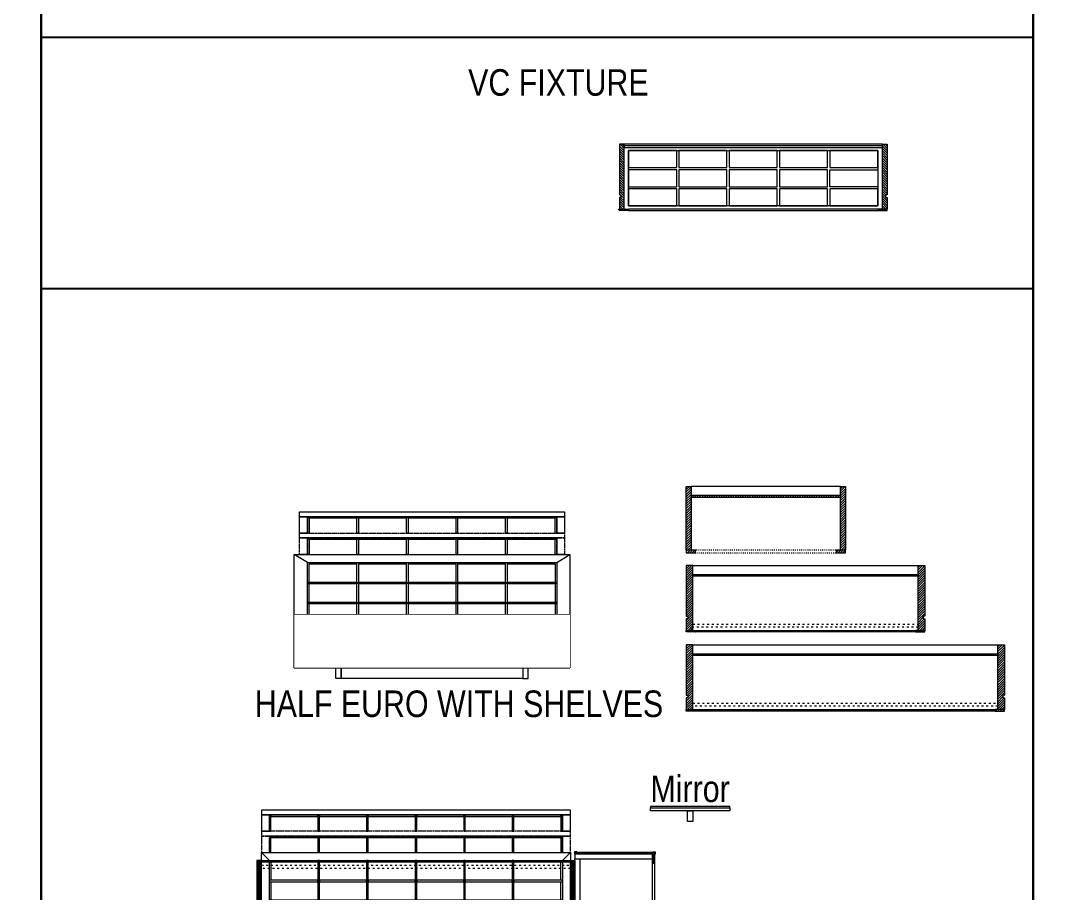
# Model space of a CAD drawing. Header units: millimetres. Extents: x 13313 to 49928, y -904178 to -893476.
# Drawn here: x 16977 to 20937, y -899639 to -896352 of the extents above; entities that cross this region are included whole.
import ezdxf

# ---------------------------------------------------------------- set-up
doc = ezdxf.new("R2010")
doc.units = ezdxf.units.MM
doc.header["$LTSCALE"] = 12
doc.header["$MEASUREMENT"] = 0
doc.linetypes.add('a_p6_plan_L18$0$HIDDEN', pattern=[0.375, 0.25, -0.125])
doc.linetypes.add('ACAD_ISO03W100', pattern=[30, 12, -18])
doc.layers.get('0').update_dxf_attribs({"lineweight": 25})
for name, color, linetype, lineweight in [('LK-FF&E WALL', 1, 'Continuous', 9), ('LK-TEXT', 31, 'Continuous', 5), ('LN-DIMENSION', 252, 'Continuous', 5), ('LN-ELEVATION-1', 81, 'Continuous', 13), ('LN-ELEVATION-2', 103, 'Continuous', 20), ('LN-ELEVATION-3', 125, 'a_p6_plan_L18$0$HIDDEN', 18), ('LN-ELEVATION-4', 145, 'Continuous', 13), ('LN-ELEVATION-5', 167, 'Continuous', 5), ('LN-HATCH', 251, 'Continuous', 0)]:
    doc.layers.add(name, color=color, linetype=linetype, lineweight=lineweight)
doc.layers.add('LK-MIRROR', color=133, linetype='Continuous', lineweight=13, true_color=0x44c9e4)
doc.styles.add('LK TXT STD 100', font='Arial Narrow.ttf', dxfattribs={"height": 100})
pattern_1 = [(45, (7858558.917, 3503823.203), (-4.4901280605, 4.4901280605), [])]
pattern_2 = [(45, (3990327.2935, 1709214.6916), (-4.4901280605, 4.4901280605), [])]
pattern_3 = [(45, (4209746.0415, 1706864.74), (-4.4901280605, 4.4901280605), [])]
pattern_4 = [(45, (4210046.0415, 1706864.74), (-4.4901280605, 4.4901280605), [])]
pattern_5 = [(45, (3973093.5854, 1706441.9988), (-2.2450640303, 2.2450640303), [])]

# ---------------------------------------------------------------- blocks, each defined once
blk = doc.blocks.new('Half Euro center')
at = {"layer": 'LN-ELEVATION-1'}
for points in [[(50, 587.5), (50, 190), (990, 190), (990, 587.5)], [(990, 587.5), (990, 572.5), (50, 572.5), (50, 587.5)], [(236.8, 566.5), (56, 566.5), (56, 497.1)], [(423.6, 566.5), (242.8, 566.5)], [(610.4, 566.5), (429.6, 566.5)], [(797.2, 566.5), (616.4, 566.5)], [(984, 497.1), (984, 566.5), (803.2, 566.5)], [(56, 491.1), (56, 421.8)], [(984, 421.8), (984, 491.1)], [(56, 415.7), (56, 346.4)], [(984, 346.4), (984, 415.7)], [(56, 340.4), (56, 196), (236.8, 196)], [(803.2, 196), (984, 196), (984, 340.4)], [(242.8, 196), (423.6, 196)], [(429.6, 196), (610.4, 196)], [(616.4, 196), (797.2, 196)]]:
    blk.add_lwpolyline(points, dxfattribs=at)
for points in [[(990, 572.5), (50, 572.5), (50, 190), (990, 190)], [(242.8, 572.5), (236.8, 572.5), (236.8, 190), (242.8, 190)], [(429.6, 572.5), (423.6, 572.5), (423.6, 190), (429.6, 190)], [(616.4, 572.5), (610.4, 572.5), (610.4, 190), (616.4, 190)], [(803.2, 572.5), (797.2, 572.5), (797.2, 190), (803.2, 190)], [(236.8, 497.1), (50, 497.1), (50, 491.1), (236.8, 491.1)], [(423.6, 497.1), (242.8, 497.1), (242.8, 491.1), (423.6, 491.1)], [(610.4, 497.1), (429.6, 497.1), (429.6, 491.1), (610.4, 491.1)], [(797.2, 497.1), (616.4, 497.1), (616.4, 491.1), (797.2, 491.1)], [(990, 497.1), (803.2, 497.1), (803.2, 491.1), (990, 491.1)], [(236.8, 421.8), (50, 421.8), (50, 415.7), (236.8, 415.7)], [(423.6, 421.8), (242.8, 421.8), (242.8, 415.7), (423.6, 415.7)], [(610.4, 421.8), (429.6, 421.8), (429.6, 415.7), (610.4, 415.7)], [(797.2, 421.8), (616.4, 421.8), (616.4, 415.7), (797.2, 415.7)], [(990, 421.8), (803.2, 421.8), (803.2, 415.7), (990, 415.7)], [(236.8, 346.4), (50, 346.4), (50, 340.4), (236.8, 340.4)], [(423.6, 346.4), (242.8, 346.4), (242.8, 340.4), (423.6, 340.4)], [(610.4, 346.4), (429.6, 346.4), (429.6, 340.4), (610.4, 340.4)], [(797.2, 346.4), (616.4, 346.4), (616.4, 340.4), (797.2, 340.4)], [(990, 346.4), (803.2, 346.4), (803.2, 340.4), (990, 340.4)], [(236.8, 271), (50, 271), (50, 265), (236.8, 265)], [(423.6, 271), (242.8, 271), (242.8, 265), (423.6, 265)], [(610.4, 271), (429.6, 271), (429.6, 265), (610.4, 265)], [(797.2, 271), (616.4, 271), (616.4, 265), (797.2, 265)], [(990, 271), (803.2, 271), (803.2, 265), (990, 265)]]:
    blk.add_lwpolyline(points, close=True, dxfattribs=at)
at = {"layer": 'LN-ELEVATION-2'}
blk.add_line((0, 587.5), (1040, 587.5), dxfattribs=at)
for points in [[(0, 587.5), (0, 160), (1040, 160), (1040, 587.5)], [(50, 190), (0, 160)], [(990, 190), (1040, 160)]]:
    blk.add_lwpolyline(points, dxfattribs=at)
at = {"layer": 'LN-ELEVATION-3'}
for points in [[(50, 160), (20, 160), (20, 98), (50, 98)], [(1020, 160), (990, 160), (990, 98), (1020, 98)], [(1020, 98), (20, 98), (20, 80), (1020, 80)]]:
    blk.add_lwpolyline(points, close=True, dxfattribs=at)
at = {"layer": 'LN-ELEVATION-4'}
for points in [[(56, 160), (50, 160), (50, 98), (56, 98)], [(242.8, 160), (236.8, 160), (236.8, 98), (242.8, 98)], [(429.6, 160), (423.6, 160), (423.6, 98), (429.6, 98)], [(616.4, 160), (610.4, 160), (610.4, 98), (616.4, 98)], [(803.2, 160), (797.2, 160), (797.2, 98), (803.2, 98)], [(990, 160), (984, 160), (984, 98), (990, 98)], [(50, 80), (20, 80), (20, 18), (50, 18)], [(236.8, 104), (56, 104), (56, 98), (236.8, 98)], [(423.6, 104), (242.8, 104), (242.8, 98), (423.6, 98)], [(610.4, 104), (429.6, 104), (429.6, 98), (610.4, 98)], [(797.2, 104), (616.4, 104), (616.4, 98), (797.2, 98)], [(984, 104), (803.2, 104), (803.2, 98), (984, 98)], [(1020, 80), (990, 80), (990, 18), (1020, 18)], [(1020, 18), (20, 18), (20, 0), (1020, 0)]]:
    blk.add_lwpolyline(points, close=True, dxfattribs=at)
at = {"layer": 'LN-ELEVATION-5'}
for points in [[(56, 80), (50, 80), (50, 18), (56, 18)], [(242.8, 80), (236.8, 80), (236.8, 18), (242.8, 18)], [(429.6, 80), (423.6, 80), (423.6, 18), (429.6, 18)], [(616.4, 80), (610.4, 80), (610.4, 18), (616.4, 18)], [(803.2, 80), (797.2, 80), (797.2, 18), (803.2, 18)], [(990, 80), (984, 80), (984, 18), (990, 18)], [(236.8, 24), (56, 24), (56, 18), (236.8, 18)], [(423.6, 24), (242.8, 24), (242.8, 18), (423.6, 18)], [(610.4, 24), (429.6, 24), (429.6, 18), (610.4, 18)], [(797.2, 24), (616.4, 24), (616.4, 18), (797.2, 18)], [(984, 24), (803.2, 24), (803.2, 18), (984, 18)]]:
    blk.add_lwpolyline(points, close=True, dxfattribs=at)
blk = doc.blocks.new('HALF EURO WITH SHELVES 1040')
at = {"layer": 'LN-ELEVATION-1', "linetype": 'ByBlock', "lineweight": -2, "ltscale": 0.5}
for points in [[(40, 882.5), (40, 862.5), (0, 862.5), (0, 882.5)], [(40, 157.5), (40, 177.5), (0, 177.5), (0, 157.5)]]:
    blk.add_lwpolyline(points, close=True, dxfattribs=at)
at = {"layer": 'LN-ELEVATION-2', "linetype": 'ByBlock', "lineweight": -2, "ltscale": 0.5}
blk.add_lwpolyline([(40, 0), (40, 1040), (240, 1040), (240, 0)], close=True, dxfattribs=at)
at = {"layer": 'LN-ELEVATION-5'}
blk.add_lwpolyline([(0, 862.5), (0, 177.5), (40, 177.5), (40, 862.5)], close=True, dxfattribs=at)
at = {"layer": 'LN-ELEVATION-3', "rotation": 89.99999999999996}
blk.add_blockref('Half Euro center', (627.5, 0), dxfattribs=at)
at = {"linetype": 'ByBlock', "ltscale": 0.5}
blk.add_wipeout([(40, 0), (40, 1040), (240, 1040), (240, 0)], dxfattribs=at).dxf.layer = 'LN-ELEVATION-1'
blk = doc.blocks.new('VC HD 1010')
at = {"layer": 'LN-HATCH', "ltscale": 0.5}
h = blk.add_hatch(dxfattribs=at)
h.set_pattern_fill('ANSI31', color=256, scale=2)
h.set_pattern_definition([(45, (3761554.586, 1795022.936), (-4.490128061, 4.490128061), [])])
h.paths.add_polyline_path([(-505.2, 24), (-505.2, -166), (-499.2, -166), (-499.2, -176), (-505.2, -176), (-505.2, -220), (-487.2, -220), (-487.2, 24)])
h = blk.add_hatch(dxfattribs=at)
h.set_pattern_fill('ANSI31', color=256, scale=2)
h.set_pattern_definition(pattern_1)
h.paths.add_polyline_path([(504.8, 24), (504.8, -166), (498.8, -166), (498.8, -176), (504.8, -176), (504.8, -220), (486.8, -220), (486.8, 24)])
h = blk.add_hatch(dxfattribs=at)
h.set_pattern_fill('ANSI31', color=256, scale=2)
h.set_pattern_definition([(45, (7858741.917, 3503823.203), (-4.4901280605, 4.4901280605), [])])
h.paths.add_polyline_path([(-470.2, -220), (-470.2, -226), (-505.2, -226), (-505.2, -220)])
h = blk.add_hatch(dxfattribs=at)
h.set_pattern_fill('ANSI31', color=256, scale=2)
h.set_pattern_definition(pattern_1)
h.paths.add_polyline_path([(476.8, -220), (476.8, -226), (511.8, -226), (511.8, -220)])
at = {"layer": 'LN-ELEVATION-1', "ltscale": 0.5}
for points in [[(-505.2, 24), (-505.2, -166), (-499.2, -166), (-499.2, -176), (-505.2, -176), (-505.2, -220), (-487.2, -220), (-487.2, 24)], [(486.8, 12), (-487.2, 12), (-487.2, 18), (486.8, 18)], [(504.8, 24), (504.8, -166), (498.8, -166), (498.8, -176), (504.8, -176), (504.8, -220), (486.8, -220), (486.8, 24)], [(-470.2, -220), (-470.2, -226), (-505.2, -226), (-505.2, -220)], [(469.8, -220), (469.8, -226), (504.8, -226), (504.8, -220)]]:
    blk.add_lwpolyline(points, close=True, dxfattribs=at)
at = {"layer": 'LN-ELEVATION-2', "ltscale": 0.5}
blk.add_lwpolyline([(470.2, 0), (-470.2, 0), (-470.2, -208), (470.2, -208)], close=True, dxfattribs=at)
at = {"layer": 'LN-ELEVATION-3', "ltscale": 0.5}
for p, q in [((-487.2, 24), (486.8, 24)), ((-470.2, -220), (469.8, -220)), ((469.8, -226), (-470.2, -226))]:
    blk.add_line(p, q, dxfattribs=at)
for points in [[(-470.2, 0), (-288.5, 0), (-288.5, -64), (-470.2, -64)], [(-280.5, 0), (-98.8, 0), (-98.8, -64), (-280.5, -64)], [(-90.8, 0), (90.8, 0), (90.8, -64), (-90.8, -64)], [(98.8, 0), (280.5, 0), (280.5, -64), (98.8, -64)], [(288.5, 0), (470.2, 0), (470.2, -64), (288.5, -64)], [(-470.2, -136), (-288.5, -136), (-288.5, -72), (-470.2, -72)], [(-280.5, -72), (-98.8, -72), (-98.8, -136), (-280.5, -136)], [(-90.8, -72), (90.8, -72), (90.8, -136), (-90.8, -136)], [(98.8, -72), (280.5, -72), (280.5, -136), (98.8, -136)], [(288.5, -72), (470.2, -72), (470.2, -136), (288.5, -136)], [(-470.2, -144), (-288.5, -144), (-288.5, -208), (-470.2, -208)], [(-280.5, -144), (-98.8, -144), (-98.8, -208), (-280.5, -208)], [(-90.8, -144), (90.8, -144), (90.8, -208), (-90.8, -208)], [(98.8, -144), (280.5, -144), (280.5, -208), (98.8, -208)], [(288.5, -144), (470.2, -144), (470.2, -208), (288.5, -208)]]:
    blk.add_lwpolyline(points, close=True, dxfattribs=at)
blk = doc.blocks.new('CLENS 600')
at = {"layer": 'LN-HATCH', "ltscale": 0.5}
h = blk.add_hatch(dxfattribs=at)
h.set_pattern_fill('ANSI31', color=256, scale=2)
h.set_pattern_definition(pattern_2)
h.paths.add_polyline_path([(-600, 0), (-582, 0), (-582, -240), (-600, -240)])
h = blk.add_hatch(dxfattribs=at)
h.set_pattern_fill('ANSI31', color=256, scale=2)
h.set_pattern_definition([(45, (3975657.573, 1709214.6916), (-4.490128061, 4.490128061), [])])
h.paths.add_polyline_path([(-18, 0), (0, 0), (0, -240), (-18, -240)])
h = blk.add_hatch(dxfattribs=at)
h.set_pattern_fill('ANSI31', color=256, scale=2)
h.set_pattern_definition([(45, (3990252.2935, 1709214.6916), (-4.4901280605, 4.4901280605), [])])
h.paths.add_polyline_path([(-582, -40), (-18, -40), (-18, -34), (-582, -34)])
h = blk.add_hatch(dxfattribs=at)
h.set_pattern_fill('ANSI31', color=256, scale=2)
h.set_pattern_definition(pattern_2)
h.paths.add_polyline_path([(-600, -250), (-565, -250), (-565, -240), (-600, -240)])
h = blk.add_hatch(dxfattribs=at)
h.set_pattern_fill('ANSI31', color=256, scale=2)
h.set_pattern_definition([(45, (3990177.2935, 1709214.6916), (-4.4901280605, 4.4901280605), [])])
h.paths.add_polyline_path([(-35, -250), (0, -250), (0, -240), (-35, -240)])
at = {"layer": 'LN-ELEVATION-1', "ltscale": 0.5}
for points in [[(-600, 0), (-582, 0), (-582, -240), (-600, -240)], [(-18, 0), (0, 0), (0, -240), (-18, -240)], [(-582, -40), (-18, -40), (-18, -34), (-582, -34)], [(-600, -250), (-565, -250), (-565, -240), (-600, -240)], [(-35, -250), (0, -250), (0, -240), (-35, -240)]]:
    blk.add_lwpolyline(points, close=True, dxfattribs=at)
at = {"layer": 'LN-ELEVATION-4'}
blk.add_line((-18, 0), (-582, 0), dxfattribs=at)
at = {"layer": 'LN-ELEVATION-5', "linetype": 'ACAD_ISO03W100', "ltscale": 0.02}
for p, q in [((-35, -240), (-565, -240)), ((-565, -250), (-35, -250))]:
    blk.add_line(p, q, dxfattribs=at)
blk = doc.blocks.new('MIRROR FREE STANDING 300')
at = {"layer": 'LK-MIRROR'}
blk.add_lwpolyline([(300, 5), (0, 5), (0, 0), (300, 0)], close=True, dxfattribs=at)
at = {"layer": 'LN-ELEVATION-1', "linetype": 'ByBlock', "lineweight": -2, "ltscale": 0.5}
for points in [[(160, 17), (140, 17), (140, 57), (160, 57)], [(0, 17), (300, 17), (300, 5), (0, 5)]]:
    blk.add_lwpolyline(points, close=True, dxfattribs=at)
blk = doc.blocks.new('CLENS 900')
at = {"layer": 'LN-HATCH', "ltscale": 0.5}
h = blk.add_hatch(dxfattribs=at)
h.set_pattern_fill('ANSI31', color=256, scale=50)
h.set_pattern_definition([(45, (911.795, 250), (-4.419417, 4.419417), [])])
h.paths.add_polyline_path([(0, 250), (0, 60), (6, 60), (6, 50), (0, 50), (0, 6), (25, 6), (25, 250)])
h = blk.add_hatch(dxfattribs=at)
h.set_pattern_fill('ANSI31', color=256, scale=2)
h.set_pattern_definition(pattern_3)
h.paths.add_polyline_path([(900, 250), (900, 60), (894, 60), (894, 50), (900, 50), (900, 6), (875, 6), (875, 250)])
h = blk.add_hatch(dxfattribs=at)
h.set_pattern_fill('ANSI31', color=256, scale=2)
h.set_pattern_definition(pattern_4)
h.paths.add_polyline_path([(875, 210), (25, 210), (25, 216), (875, 216)])
h = blk.add_hatch(dxfattribs=at)
h.set_pattern_fill('ANSI31', color=256, scale=2)
h.set_pattern_definition(pattern_4)
h.paths.add_polyline_path([(35, 6), (35, 0), (0, 0), (0, 6)])
h = blk.add_hatch(dxfattribs=at)
h.set_pattern_fill('ANSI31', color=256, scale=2)
h.set_pattern_definition(pattern_3)
h.paths.add_polyline_path([(865, 6), (865, 0), (900, 0), (900, 6)])
at = {"layer": 'LN-ELEVATION-1', "ltscale": 0.5}
for points in [[(0, 250), (0, 60), (6, 60), (6, 50), (0, 50), (0, 6), (25, 6), (25, 250)], [(900, 250), (900, 60), (894, 60), (894, 50), (900, 50), (900, 6), (875, 6), (875, 250)], [(875, 210), (25, 210), (25, 216), (875, 216)], [(35, 6), (35, 0), (0, 0), (0, 6)], [(865, 6), (865, 0), (900, 0), (900, 6)]]:
    blk.add_lwpolyline(points, close=True, dxfattribs=at)
at = {"layer": 'LN-ELEVATION-3', "ltscale": 0.5}
for p, q in [((25, 250), (875, 250)), ((35, 6), (865, 6)), ((865, 0), (35, 0))]:
    blk.add_line(p, q, dxfattribs=at)
at = {"layer": 'LN-ELEVATION-4', "linetype": 'ACAD_ISO03W100', "ltscale": 0.05}
blk.add_lwpolyline([(25, 30), (875, 30), (875, 18), (25, 18)], close=True, dxfattribs=at)
blk = doc.blocks.new('CLENS 1200')
at = {"layer": 'LN-HATCH', "ltscale": 0.5}
h = blk.add_hatch(dxfattribs=at)
h.set_pattern_fill('ANSI31', color=256, scale=2)
h.set_pattern_definition([(45, (4092853.4493, 1690921.992), (-4.4901280605, 4.4901280605), [])])
h.paths.add_polyline_path([(0, 250), (0, 60), (6, 60), (6, 50), (0, 50), (0, 6), (25, 6), (25, 250)])
h.paths.add_polyline_path([(1175, 210), (25, 210), (25, 216), (1175, 216)])
h.paths.add_polyline_path([(35, 6), (35, 0), (0, 0), (0, 6)])
h.paths.add_polyline_path([(1200, 250), (1200, 60), (1194, 60), (1194, 50), (1200, 50), (1200, 6), (1175, 6), (1175, 250)])
h.paths.add_polyline_path([(1165, 6), (1165, 0), (1200, 0), (1200, 6)])
at = {"layer": 'LN-ELEVATION-1', "ltscale": 0.5}
for points in [[(0, 250), (0, 60), (6, 60), (6, 50), (0, 50), (0, 6), (25, 6), (25, 250)], [(1200, 250), (1200, 60), (1194, 60), (1194, 50), (1200, 50), (1200, 6), (1175, 6), (1175, 250)], [(1175, 210), (25, 210), (25, 216), (1175, 216)], [(35, 6), (35, 0), (0, 0), (0, 6)], [(1165, 6), (1165, 0), (1200, 0), (1200, 6)]]:
    blk.add_lwpolyline(points, close=True, dxfattribs=at)
at = {"layer": 'LN-ELEVATION-3', "ltscale": 0.5}
for p, q in [((25, 250), (1175, 250)), ((35, 6), (1165, 6)), ((1165, 0), (35, 0))]:
    blk.add_line(p, q, dxfattribs=at)
at = {"layer": 'LN-ELEVATION-4', "linetype": 'ACAD_ISO03W100', "ltscale": 0.05}
blk.add_lwpolyline([(25, 30), (1175, 30), (1175, 18), (25, 18)], close=True, dxfattribs=at)
blk = doc.blocks.new('fgnrw')
at = {"layer": 'LN-HATCH', "ltscale": 0.5}
h = blk.add_hatch(dxfattribs=at)
h.set_pattern_fill('ANSI31', color=256)
h.set_pattern_definition(pattern_5)
h.paths.add_polyline_path([(-605.2, 12), (-605.2, 18), (-622.7, 18), (-622.7, 12)])
h = blk.add_hatch(dxfattribs=at)
h.set_pattern_fill('ANSI31', color=256)
h.set_pattern_definition(pattern_5)
h.paths.add_polyline_path([(559.8, 12), (559.8, -476), (577.3, -476), (577.3, 12)])
h.paths.add_polyline_path([(-605.2, 12), (-622.7, 12), (-622.7, -476), (-605.2, -476)])
h = blk.add_hatch(dxfattribs=at)
h.set_pattern_fill('ANSI31', color=256)
h.set_pattern_definition([(45, (3973393.5854, 1706441.9988), (-2.2450640303, 2.2450640303), [])])
h.paths.add_polyline_path([(559.8, 18), (559.8, 12), (577.3, 12), (577.3, 18)])
h = blk.add_hatch(dxfattribs=at)
h.set_pattern_fill('ANSI31', color=256)
h.set_pattern_definition([(45, (3973093.5854, 1706241.9988), (-2.2450640303, 2.2450640303), [])])
h.paths.add_polyline_path([(-605.2, -482), (-605.2, -476), (-622.7, -476), (-622.7, -482)])
h = blk.add_hatch(dxfattribs=at)
h.set_pattern_fill('ANSI31', color=256)
h.set_pattern_definition([(45, (3973393.5854, 1706241.9988), (-2.2450640303, 2.2450640303), [])])
h.paths.add_polyline_path([(559.8, -476), (559.8, -482), (577.3, -482), (577.3, -476)])
at = {"layer": 'LN-ELEVATION-1', "ltscale": 0.5}
for points in [[(-605.2, 12), (-605.2, 18), (-622.7, 18), (-622.7, 12)], [(-605.2, 12), (-622.7, 12), (-622.7, -476), (-605.2, -476)], [(559.8, 12), (559.8, 18), (577.3, 18), (577.3, 12)], [(559.8, 12), (577.3, 12), (577.3, -476), (559.8, -476)], [(-605.2, -476), (-605.2, -482), (-622.7, -482), (-622.7, -476)], [(559.8, -476), (559.8, -482), (577.3, -482), (577.3, -476)]]:
    blk.add_lwpolyline(points, close=True, dxfattribs=at)
at = {"layer": 'LN-ELEVATION-3', "ltscale": 0.5}
for p, q in [((-605.2, 18), (559.8, 18)), ((559.8, 12), (-605.2, 12)), ((559.8, -476), (-605.2, -476)), ((-605.2, -482), (559.8, -482))]:
    blk.add_line(p, q, dxfattribs=at)
at = {"layer": 'LN-ELEVATION-4', "linetype": 'ACAD_ISO03W100', "ltscale": 0.05}
for points in [[(559.8, -12), (-605.2, -12), (-605.2, 0), (559.8, 0)], [(559.8, -452), (-605.2, -452), (-605.2, -464), (559.8, -464)]]:
    blk.add_lwpolyline(points, close=True, dxfattribs=at)
blk = doc.blocks.new('AWEC 1500')
at = {"layer": 'LN-HATCH', "ltscale": 0.5}
h = blk.add_hatch(dxfattribs=at)
h.set_pattern_fill('ANSI31', color=256, scale=0.5, angle=-90)
h.set_pattern_definition([(315, (1709670.5748, -3976555.2915), (1.12253201513, 1.12253201513), [])])
h.paths.add_polyline_path([(1500, 680), (1492, 680), (1492, 715), (1500, 715)])
h = blk.add_hatch(dxfattribs=at)
h.set_pattern_fill('ANSI31', color=256, scale=0.5, angle=-90)
h.set_pattern_definition([(315, (1709670.5748, -3976973.4246), (1.12253201513, 1.12253201513), [])])
h.paths.add_polyline_path([(1500, 200), (1492, 200), (1492, 165), (1500, 165)])
at = {"layer": 'LK-MIRROR', "ltscale": 0.5}
for points in [[(1500, 720), (1200, 720), (1200, 715), (1500, 715)], [(1500, 160), (1200, 160), (1200, 165), (1500, 165)]]:
    blk.add_lwpolyline(points, close=True, dxfattribs=at)
at = {"layer": 'LN-ELEVATION-1', "ltscale": 0.5}
for points in [[(1207, 720), (1207, 722), (1198, 722), (1198, 713), (1200, 713), (1200, 720), (1207, 720)], [(1493, 720), (1493, 722), (1502, 722), (1502, 713), (1500, 713), (1500, 720), (1493, 720)], [(1207, 160), (1207, 158), (1198, 158), (1198, 167), (1200, 167), (1200, 160), (1207, 160)], [(1493, 160), (1493, 158), (1502, 158), (1502, 167), (1500, 167), (1500, 160), (1493, 160)]]:
    blk.add_lwpolyline(points, dxfattribs=at)
at = {"layer": 'LN-ELEVATION-1'}
for points in [[(1492, 715), (1200, 715), (1200, 696), (1492, 696)], [(230.7, 458.2), (236.7, 458.2), (236.7, 690), (230.7, 690)], [(413.8, 458.2), (419.8, 458.2), (419.8, 690), (413.8, 690)], [(597, 458.2), (603, 458.2), (603, 690), (597, 690)], [(780.2, 458.2), (786.2, 458.2), (786.2, 690), (780.2, 690)], [(963.3, 458.2), (969.3, 458.2), (969.3, 690), (963.3, 690)], [(1200, 696), (1218, 696), (1218, 184), (1200, 184)], [(47.5, 609), (230.7, 609), (230.7, 615), (47.5, 615)], [(236.7, 609), (413.8, 609), (413.8, 615), (236.7, 615)], [(419.8, 609), (597, 609), (597, 615), (419.8, 615)], [(603, 609), (780.2, 609), (780.2, 615), (603, 615)], [(786.2, 609), (963.3, 609), (963.3, 615), (786.2, 615)], [(969.3, 609), (1152.5, 609), (1152.5, 615), (969.3, 615)], [(47.5, 533.6), (230.7, 533.6), (230.7, 539.6), (47.5, 539.6)], [(236.7, 533.6), (413.8, 533.6), (413.8, 539.6), (236.7, 539.6)], [(419.8, 533.6), (597, 533.6), (597, 539.6), (419.8, 539.6)], [(603, 533.6), (780.2, 533.6), (780.2, 539.6), (603, 539.6)], [(786.2, 533.6), (963.3, 533.6), (963.3, 539.6), (786.2, 539.6)], [(969.3, 533.6), (1152.5, 533.6), (1152.5, 539.6), (969.3, 539.6)], [(47.5, 458.2), (230.7, 458.2), (230.7, 464.2), (47.5, 464.2)], [(236.7, 458.2), (413.8, 458.2), (413.8, 464.2), (236.7, 464.2)], [(419.8, 458.2), (597, 458.2), (597, 464.2), (419.8, 464.2)], [(603, 458.2), (780.2, 458.2), (780.2, 464.2), (603, 464.2)], [(786.2, 458.2), (963.3, 458.2), (963.3, 464.2), (786.2, 464.2)], [(969.3, 458.2), (1152.5, 458.2), (1152.5, 464.2), (969.3, 464.2)], [(47.5, 421.8), (230.7, 421.8), (230.7, 415.7), (47.5, 415.7)], [(230.7, 421.8), (236.7, 421.8), (236.7, 190), (230.7, 190)], [(236.7, 421.8), (413.8, 421.8), (413.8, 415.7), (236.7, 415.7)], [(413.8, 421.8), (419.8, 421.8), (419.8, 190), (413.8, 190)], [(419.8, 421.8), (597, 421.8), (597, 415.7), (419.8, 415.7)], [(597, 421.8), (603, 421.8), (603, 190), (597, 190)], [(603, 421.8), (780.2, 421.8), (780.2, 415.7), (603, 415.7)], [(780.2, 421.8), (786.2, 421.8), (786.2, 190), (780.2, 190)], [(786.2, 421.8), (963.3, 421.8), (963.3, 415.7), (786.2, 415.7)], [(963.3, 421.8), (969.3, 421.8), (969.3, 190), (963.3, 190)], [(969.3, 421.8), (1152.5, 421.8), (1152.5, 415.7), (969.3, 415.7)], [(47.5, 346.4), (230.7, 346.4), (230.7, 340.4), (47.5, 340.4)], [(236.7, 346.4), (413.8, 346.4), (413.8, 340.4), (236.7, 340.4)], [(419.8, 346.4), (597, 346.4), (597, 340.4), (419.8, 340.4)], [(603, 346.4), (780.2, 346.4), (780.2, 340.4), (603, 340.4)], [(786.2, 346.4), (963.3, 346.4), (963.3, 340.4), (786.2, 340.4)], [(969.3, 346.4), (1152.5, 346.4), (1152.5, 340.4), (969.3, 340.4)], [(47.5, 271), (230.7, 271), (230.7, 265), (47.5, 265)], [(236.7, 271), (413.8, 271), (413.8, 265), (236.7, 265)], [(419.8, 271), (597, 271), (597, 265), (419.8, 265)], [(603, 271), (780.2, 271), (780.2, 265), (603, 265)], [(786.2, 271), (963.3, 271), (963.3, 265), (786.2, 265)], [(969.3, 271), (1152.5, 271), (1152.5, 265), (969.3, 265)], [(1492, 184), (1200, 184), (1200, 165), (1492, 165)]]:
    blk.add_lwpolyline(points, close=True, dxfattribs=at)
at = {"layer": 'LN-ELEVATION-1', "ltscale": 0.5}
for points in [[(1500, 680), (1492, 680), (1492, 715), (1500, 715)], [(1500, 200), (1492, 200), (1492, 165), (1500, 165)]]:
    blk.add_lwpolyline(points, close=True, dxfattribs=at)
at = {"layer": 'LN-ELEVATION-1'}
for points in [[(47.5, 458.2), (47.5, 690), (1152.5, 690), (1152.5, 458.2)], [(230.7, 684), (53.5, 684), (53.5, 615)], [(413.8, 684), (236.7, 684)], [(597, 684), (419.8, 684)], [(780.2, 684), (603, 684)], [(963.3, 684), (786.2, 684)], [(1146.5, 615), (1146.5, 684), (969.3, 684)], [(53.5, 609), (53.5, 539.6)], [(1146.5, 539.6), (1146.5, 609)], [(53.5, 533.6), (53.5, 464.2)], [(1146.5, 464.2), (1146.5, 533.6)], [(47.5, 421.8), (47.5, 190), (1152.5, 190), (1152.5, 421.8)], [(53.5, 346.4), (53.5, 415.7)], [(1146.5, 415.7), (1146.5, 346.4)], [(53.5, 271), (53.5, 340.4)], [(1146.5, 340.4), (1146.5, 271)], [(230.7, 196), (53.5, 196), (53.5, 265)], [(1146.5, 265), (1146.5, 196), (969.3, 196)], [(413.8, 196), (236.7, 196)], [(597, 196), (419.8, 196)], [(780.2, 196), (603, 196)], [(963.3, 196), (786.2, 196)]]:
    blk.add_lwpolyline(points, dxfattribs=at)
at = {"layer": 'LN-ELEVATION-2'}
for points in [[(17.5, 440), (17.5, 440), (17.5, 720), (1182.5, 720), (1182.5, 440)], [(47.5, 690), (17.5, 720)], [(1152.5, 690), (1182.5, 720)], [(17.5, 440), (17.5, 440), (17.5, 160), (1182.5, 160), (1182.5, 440)], [(47.5, 190), (17.5, 160)], [(1152.5, 190), (1182.5, 160)]]:
    blk.add_lwpolyline(points, dxfattribs=at)
at = {"layer": 'LN-ELEVATION-3'}
for points in [[(17.5, 782), (1182.5, 782), (1182.5, 800), (17.5, 800)], [(17.5, 720), (47.5, 720), (47.5, 782), (17.5, 782)], [(1152.5, 720), (1182.5, 720), (1182.5, 782), (1152.5, 782)], [(17.5, 160), (47.5, 160), (47.5, 98), (17.5, 98)], [(1152.5, 160), (1182.5, 160), (1182.5, 98), (1152.5, 98)], [(17.5, 98), (1182.5, 98), (1182.5, 80), (17.5, 80)]]:
    blk.add_lwpolyline(points, close=True, dxfattribs=at)
at = {"layer": 'LN-ELEVATION-4'}
for points in [[(17.5, 862), (1182.5, 862), (1182.5, 880), (17.5, 880)], [(17.5, 800), (47.5, 800), (47.5, 862), (17.5, 862)], [(1152.5, 800), (1182.5, 800), (1182.5, 862), (1152.5, 862)], [(47.5, 720), (53.5, 720), (53.5, 782), (47.5, 782)], [(53.5, 776), (230.7, 776), (230.7, 782), (53.5, 782)], [(230.7, 720), (236.7, 720), (236.7, 782), (230.7, 782)], [(236.7, 776), (413.8, 776), (413.8, 782), (236.7, 782)], [(413.8, 720), (419.8, 720), (419.8, 782), (413.8, 782)], [(419.8, 776), (597, 776), (597, 782), (419.8, 782)], [(597, 720), (603, 720), (603, 782), (597, 782)], [(603, 776), (780.2, 776), (780.2, 782), (603, 782)], [(780.2, 720), (786.2, 720), (786.2, 782), (780.2, 782)], [(786.2, 776), (1146.5, 776), (1146.5, 782), (786.2, 782)], [(963.3, 720), (969.3, 720), (969.3, 782), (963.3, 782)], [(1146.5, 720), (1152.5, 720), (1152.5, 782), (1146.5, 782)], [(47.5, 160), (53.5, 160), (53.5, 98), (47.5, 98)], [(230.7, 160), (236.7, 160), (236.7, 98), (230.7, 98)], [(413.8, 160), (419.8, 160), (419.8, 98), (413.8, 98)], [(597, 160), (603, 160), (603, 98), (597, 98)], [(780.2, 160), (786.2, 160), (786.2, 98), (780.2, 98)], [(963.3, 160), (969.3, 160), (969.3, 98), (963.3, 98)], [(1146.5, 160), (1152.5, 160), (1152.5, 98), (1146.5, 98)], [(17.5, 80), (47.5, 80), (47.5, 18), (17.5, 18)], [(53.5, 104), (230.7, 104), (230.7, 98), (53.5, 98)], [(236.7, 104), (413.8, 104), (413.8, 98), (236.7, 98)], [(419.8, 104), (597, 104), (597, 98), (419.8, 98)], [(603, 104), (780.2, 104), (780.2, 98), (603, 98)], [(786.2, 104), (1146.5, 104), (1146.5, 98), (786.2, 98)], [(1152.5, 80), (1182.5, 80), (1182.5, 18), (1152.5, 18)], [(17.5, 18), (1182.5, 18), (1182.5, 0), (17.5, 0)]]:
    blk.add_lwpolyline(points, close=True, dxfattribs=at)
at = {"layer": 'LN-ELEVATION-5'}
for points in [[(47.5, 800), (53.5, 800), (53.5, 862), (47.5, 862)], [(53.5, 856), (230.7, 856), (230.7, 862), (53.5, 862)], [(230.7, 800), (236.7, 800), (236.7, 862), (230.7, 862)], [(236.7, 856), (413.8, 856), (413.8, 862), (236.7, 862)], [(413.8, 800), (419.8, 800), (419.8, 862), (413.8, 862)], [(419.8, 856), (597, 856), (597, 862), (419.8, 862)], [(597, 800), (603, 800), (603, 862), (597, 862)], [(603, 856), (780.2, 856), (780.2, 862), (603, 862)], [(780.2, 800), (786.2, 800), (786.2, 862), (780.2, 862)], [(786.2, 856), (1146.5, 856), (1146.5, 862), (786.2, 862)], [(963.3, 800), (969.3, 800), (969.3, 862), (963.3, 862)], [(1146.5, 800), (1152.5, 800), (1152.5, 862), (1146.5, 862)], [(1492, 680), (1500, 680), (1500, 200), (1492, 200)], [(47.5, 80), (53.5, 80), (53.5, 18), (47.5, 18)], [(230.7, 80), (236.7, 80), (236.7, 18), (230.7, 18)], [(413.8, 80), (419.8, 80), (419.8, 18), (413.8, 18)], [(597, 80), (603, 80), (603, 18), (597, 18)], [(780.2, 80), (786.2, 80), (786.2, 18), (780.2, 18)], [(963.3, 80), (969.3, 80), (969.3, 18), (963.3, 18)], [(1146.5, 80), (1152.5, 80), (1152.5, 18), (1146.5, 18)], [(53.5, 24), (230.7, 24), (230.7, 18), (53.5, 18)], [(236.7, 24), (413.8, 24), (413.8, 18), (236.7, 18)], [(419.8, 24), (597, 24), (597, 18), (419.8, 18)], [(603, 24), (780.2, 24), (780.2, 18), (603, 18)], [(786.2, 24), (1146.5, 24), (1146.5, 18), (786.2, 18)]]:
    blk.add_lwpolyline(points, close=True, dxfattribs=at)
at = {"layer": 'LN-DIMENSION'}
blk.add_blockref('fgnrw', (622.7, 672), dxfattribs=at)

msp = doc.modelspace()

# ---------------------------------------------------------------- linework, layer by layer
for points in [[(17053.6, -894256.8), (13313, -894256.8), (13313, -904178.5), (17053.6, -904178.5)], [(27973.5, -894256.8), (20794.2, -894256.8), (20794.2, -904178.5), (27973.5, -904178.5)], [(20794.2, -896413.9), (17053.6, -896413.9), (17053.6, -897359.9), (20794.2, -897359.9)]]:
    msp.add_lwpolyline(points, close=True)

# ---------------------------------------------------------------- block references
at = {"layer": 'LK-FF&E WALL', "xscale": -1}
msp.add_blockref('VC HD 1010', (19738.6, -896840.9), dxfattribs=at)
at = {"layer": 'LK-FF&E WALL'}
for name, p in [('CLENS 600', (20086.2, -898106.4)), ('CLENS 900', (19486, -898654.8)), ('CLENS 1200', (19486, -898953)), ('AWEC 1500', (17866.6, -900205.8))]:
    msp.add_blockref(name, p, dxfattribs=at)
at = {"layer": 'LK-FF&E WALL', "xscale": -1, "rotation": 270}
msp.add_blockref('HALF EURO WITH SHELVES 1040', (18007.6, -898829.9, -52.8), dxfattribs=at)
at = {"layer": 'LK-FF&E WALL', "rotation": 180}
msp.add_blockref('MIRROR FREE STANDING 300', (19650.9, -899312.5, -105.5), dxfattribs=at)

# ---------------------------------------------------------------- texts
at = {"layer": 'LK-TEXT', "color": 0, "linetype": 'Continuous', "ltscale": 3, "insert": (19004, -896584.6), "char_height": 100, "width": 783.964, "attachment_point": 5, "style": 'LK TXT STD 100'}
msp.add_mtext('\\pt300;VC FIXTURE', dxfattribs=at)
at = {"layer": 'LK-TEXT', "color": 0, "linetype": 'Continuous', "ltscale": 3, "char_height": 100, "attachment_point": 5, "style": 'LK TXT STD 100'}
for s, insert in [('HALF EURO WITH SHELVES', (18629.1, -898926.1, -105.5)), ('Mirror ', (19500.7, -899246.6, -105.5))]:
    msp.add_mtext_dynamic_manual_height_columns(s, width=1753.327, gutter_width=1, heights=[0], dxfattribs=dict(at, insert=insert))

# ---------------------------------------------------------------- next in the draw order: linework, layer by layer
msp.add_lwpolyline([(20794.2, -894256.8), (17053.6, -894256.8), (17053.6, -904178.5), (20794.2, -904178.5)], close=True)

doc.saveas('drawing.dxf')
